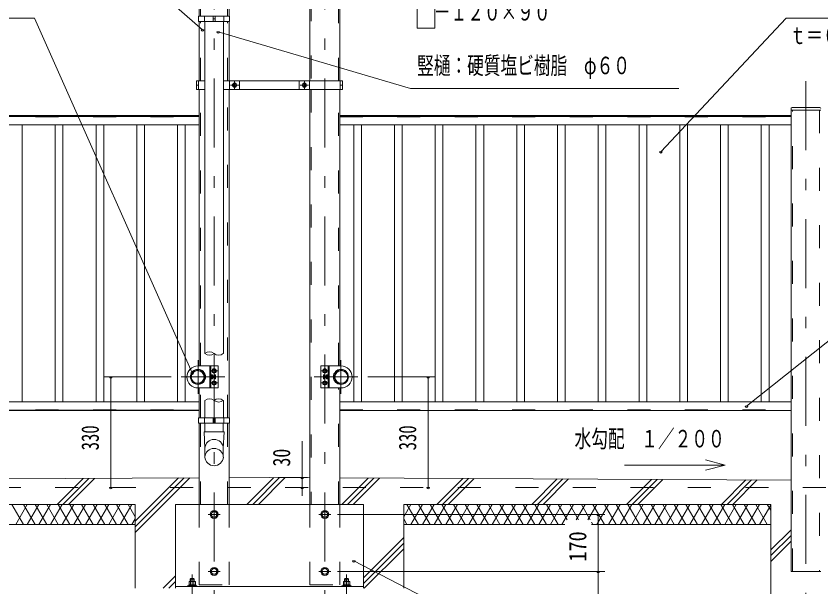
# Model space of a CAD drawing. Units: millimetres, scale not verified. Extents: x -34086 to 34091, y -14700 to 14700.
# Drawn here: x 21273 to 29668, y 496 to 6454 of the extents above; entities that cross this region are included whole.
import ezdxf
from ezdxf.enums import TextEntityAlignment as Align

# ---------------------------------------------------------------- set-up
doc = ezdxf.new("R2010")
doc.units = ezdxf.units.MM
doc.header["$LTSCALE"] = 60
doc.linetypes.add('USER2', pattern=[10, 4, -6])
doc.linetypes.add('USER3', pattern=[24, 12, -5, 2, -5])
for name, color, linetype, lineweight in [('0-6_2-02BOLD', 7, 'Continuous', 18), ('0-7_2-12HIDDEN', 3, 'USER2', 18), ('0-8_2-22CENTER', 3, 'USER3', 18), ('0-9_2-42THIN', 4, 'Continuous', 18), ('0-A_2-52DIM', 3, 'Continuous', 18), ('0-B_2-62HATCH', 2, 'Continuous', 18)]:
    doc.layers.add(name, color=color, linetype=linetype, lineweight=lineweight)
doc.styles.add('ＭＳ ゴシック', font='')
doc.styles.get('ＭＳ ゴシック').set_extended_font_data('MS Gothic')

msp = doc.modelspace()

# ---------------------------------------------------------------- linework, layer by layer
at = {"layer": '0-6_2-02BOLD'}
for p, q in [((23182.32, 6453.9), (23182.32, 7241.41)), ((24337.33, 5778.4), (24337.33, 7241.41)), ((24649.18, 7241.41), (24649.18, 5778.4)), ((23494.17, 6543.06), (23494.17, 6453.9)), ((23182.32, 6397.9), (23182.32, 5778.4)), ((23236.39, 6453.9), (23236.39, 6397.9)), ((23241.99, 6397.9), (23241.99, 2932.9)), ((23327.57, 6453.9), (23327.57, 6397.9)), ((23327.57, 6425.9), (23348.92, 6425.9)), ((23348.92, 6397.9), (23348.92, 6453.9)), ((23434.51, 2932.9), (23434.51, 6397.9)), ((23440.07, 6397.9), (23440.07, 6453.9)), ((23494.17, 5778.4), (23494.17, 6397.9)), ((23155.38, 5732.91), (23176.73, 5732.91)), ((23176.73, 5778.4), (23176.73, 5687.41)), ((23499.77, 5687.41), (23499.77, 5778.4)), ((23604.77, 5687.41), (23604.77, 5778.4)), ((24226.72, 5778.4), (24226.72, 5687.41)), ((24331.71, 5687.41), (24331.71, 5778.4)), ((24654.77, 5778.4), (24654.77, 5687.41)), ((24654.77, 5732.91), (24676.11, 5732.91)), ((23241.99, 5687.41), (23155.38, 5687.41)), ((23182.31, 5687.41), (23182.31, 2803.4)), ((23494.16, 2260.9), (23494.16, 5687.41)), ((24337.32, 1357.9), (24337.32, 5687.41)), ((24649.17, 5687.41), (24649.17, 2803.4)), ((29356.32, 5470.4), (29668.17, 5470.4)), ((29366.82, 5498.4), (29657.66, 5498.4)), ((18475.17, 5417.9), (23182.32, 5417.9)), ((23182.32, 5406.7), (18475.17, 5406.7)), ((24649.16, 5417.9), (29356.32, 5417.9)), ((29356.32, 5406.7), (24649.16, 5406.7)), ((18475.17, 5319.2), (23182.32, 5319.2)), ((24649.16, 5319.2), (29356.32, 5319.2)), ((23303.24, 2803.4), (23303.24, 2572.4)), ((24528.24, 2572.4), (24528.24, 2803.4)), ((23303.24, 2698.01), (23318.97, 2698.01)), ((23320.74, 2698.4), (23338.25, 2698.4)), ((23338.25, 2698.01), (23350.47, 2698.01)), ((24481.01, 2698.01), (24493.24, 2698.01)), ((24493.24, 2698.4), (24510.75, 2698.4)), ((24528.24, 2708.11), (24512.51, 2708.11)), ((24512.51, 2698.01), (24528.24, 2698.01)), ((24587.04, 2698.4), (24587.04, 2677.41)), ((23244.44, 2677.4), (23248.29, 2677.4)), ((23318.97, 2677.8), (23303.24, 2677.8)), ((23303.24, 2667.7), (23318.97, 2667.7)), ((23338.25, 2677.4), (23320.74, 2677.4)), ((23350.47, 2677.8), (23338.25, 2677.8)), ((24493.24, 2677.8), (24481.01, 2677.8)), ((24510.75, 2677.4), (24493.24, 2677.4)), ((24528.24, 2677.8), (24512.51, 2677.8)), ((24583.2, 2677.4), (24587.04, 2677.4)), ((23182.32, 2572.4), (23182.32, 2260.9)), ((24649.17, 2572.4), (24649.17, 1357.9)), ((23241.98, 2260.9), (23241.98, 2442.9)), ((23434.51, 2260.9), (23434.51, 2442.9)), ((23182.32, 2426.8), (18475.17, 2426.8)), ((24649.17, 2426.8), (29356.32, 2426.8)), ((18475.17, 2339.3), (23182.32, 2339.3)), ((23182.32, 2337.9), (18475.17, 2337.9)), ((29356.32, 2337.9), (24649.17, 2337.9)), ((23182.31, 1357.9), (23182.31, 2204.9)), ((23236.38, 2204.9), (23236.38, 2260.9)), ((23241.96, 2204.9), (23241.96, 2115.78)), ((23327.56, 2204.9), (23327.56, 2260.9)), ((23348.92, 2232.9), (23327.56, 2232.9)), ((23348.92, 2260.9), (23348.92, 2204.9)), ((23434.46, 2204.9), (23434.46, 2115.78)), ((23440.06, 2204.9), (23440.06, 2260.9)), ((23494.16, 1357.9), (23494.16, 2204.9)), ((18475.17, 1610.83), (23182.32, 1634.25)), ((29356.32, 1610.83), (24649.17, 1634.25)), ((22935.74, 482.9), (22935.74, 1357.9)), ((22515.74, 1147.9), (19140.07, 1147.9)), ((26995.73, 1147.9), (25315.74, 1147.9)), ((29144.83, 1147.9), (27275.74, 1147.9)), ((23061.75, 498.65), (23061.75, 506.7)), ((23089.74, 577.73), (23131.74, 577.73)), ((23093.56, 549.04), (23093.56, 517.2)), ((23100.24, 506.7), (23110.74, 517.2)), ((23121.24, 517.2), (23110.74, 506.7)), ((23127.92, 517.2), (23127.92, 549.04)), ((23148.37, 517.2), (23148.37, 506.7)), ((24671.74, 506.7), (24671.74, 498.65)), ((24703.56, 549.04), (24703.56, 517.2)), ((24710.25, 517.2), (24720.74, 506.7)), ((24731.24, 506.7), (24720.74, 517.2)), ((24737.92, 517.2), (24737.92, 549.04)), ((24758.37, 506.7), (24758.37, 517.2)), ((24895.74, 498.65), (22935.74, 498.65))]:
    msp.add_line(p, q, dxfattribs=at)
for points in [[(23499.77, 6397.9), (23499.77, 6453.9), (23176.72, 6453.9), (23176.72, 6397.9)], [(23534.34, 5722.81), (23551.83, 5712.69), (23569.34, 5722.81), (23569.34, 5743.01), (23551.83, 5753.12), (23534.34, 5743.01)], [(24262.15, 5722.81), (24262.15, 5743.01), (24279.64, 5753.12), (24297.16, 5743.01), (24297.16, 5722.81), (24279.64, 5712.69)], [(23320.74, 2740.8), (23320.74, 2761.01), (23338.25, 2771.11), (23355.75, 2761.01), (23355.75, 2740.8), (23338.25, 2730.69)], [(24510.75, 2761.01), (24493.24, 2771.11), (24475.74, 2761.01), (24475.74, 2740.8), (24493.24, 2730.69), (24510.75, 2740.8)], [(23352.24, 2705.05), (23350.47, 2708.11), (23338.25, 2708.11), (23338.25, 2667.7), (23350.47, 2667.7), (23352.24, 2670.75)], [(24479.24, 2670.75), (24479.24, 2705.05), (24481.01, 2708.11), (24493.24, 2708.11), (24493.24, 2667.7), (24481.01, 2667.7)], [(23320.74, 2614.8), (23320.74, 2635), (23338.25, 2645.11), (23355.75, 2635), (23355.75, 2614.8), (23338.25, 2604.69)], [(24510.75, 2635), (24493.24, 2645.11), (24475.74, 2635), (24475.74, 2614.8), (24493.24, 2604.69), (24510.75, 2614.8)], [(23176.72, 2204.9), (23176.72, 2260.9), (23499.77, 2260.9), (23499.77, 2204.9)], [(23355.42, 1282.65), (23321.07, 1282.65), (23303.89, 1252.9), (23321.07, 1223.15), (23355.42, 1223.15), (23372.59, 1252.9)], [(24510.42, 1282.65), (24476.07, 1282.65), (24458.89, 1252.9), (24476.07, 1223.15), (24510.42, 1223.15), (24527.59, 1252.9)], [(23321.07, 628.15), (23355.42, 628.15), (23372.59, 657.9), (23355.42, 687.65), (23321.07, 687.65), (23303.89, 657.9)], [(24476.07, 628.15), (24510.42, 628.15), (24527.59, 657.9), (24510.42, 687.65), (24476.07, 687.65), (24458.89, 657.9)]]:
    msp.add_lwpolyline(points, close=True, dxfattribs=at)
for points in [[(23155.38, 5687.41), (23155.38, 5778.4), (23241.99, 5778.4)], [(23434.51, 5778.4), (24676.11, 5778.4), (24676.11, 5687.41), (23434.51, 5687.41)], [(29668.27, 657.9), (29356.32, 657.9), (29356.32, 5487.9)], [(23170.25, 2803.4), (23380.23, 2803.4), (23380.23, 2572.4), (23170.25, 2572.4)], [(24661.24, 2803.4), (24451.25, 2803.4), (24451.25, 2572.4), (24661.24, 2572.4)], [(23248.29, 2698.4), (23244.44, 2698.4), (23244.44, 2677.41), (23240.94, 2680.9), (23240.94, 2694.9), (23244.44, 2698.4)], [(23318.97, 2667.7), (23320.74, 2670.75), (23320.74, 2705.05), (23318.97, 2708.11), (23303.24, 2708.11)], [(24512.51, 2708.11), (24510.75, 2705.05), (24510.75, 2670.75), (24512.51, 2667.7), (24528.24, 2667.7)], [(24587.04, 2677.41), (24590.54, 2680.9), (24590.54, 2694.9), (24587.04, 2698.4), (24583.2, 2698.4)], [(23234.98, 2115.79), (23241.98, 1941.96), (23241.98, 1851.51)], [(23434.48, 1851.51), (23434.48, 1941.96), (23441.48, 2115.79), (23234.98, 2115.79)], [(24337.32, 1635.81), (23915.74, 1637.9), (23494.17, 1635.81)], [(22515.74, 482.9), (22515.74, 1357.9), (18686.64, 1357.9), (18686.64, 272.9), (17951.64, 272.9), (17951.64, 1357.9), (16880.74, 1357.9)], [(22935.74, 1357.9), (24895.74, 1357.9), (24895.74, 482.9)], [(25315.74, 482.9), (25315.74, 1357.9), (29144.83, 1357.9), (29144.83, 272.9), (29879.84, 272.9), (29879.84, 1357.9), (30950.74, 1357.9)], [(23061.75, 506.7), (23159.74, 506.7), (23159.74, 498.65)], [(23148.37, 517.2), (23073.11, 517.2), (23073.11, 506.7)], [(23076.39, 517.2), (23076.39, 549.04), (23081.86, 552.2), (23139.62, 552.2), (23145.09, 549.04), (23145.09, 517.2)], [(23131.74, 552.2), (23131.74, 577.73), (23124.74, 584.73), (23096.74, 584.73), (23089.74, 577.73), (23089.74, 552.2)], [(24671.74, 506.7), (24769.74, 506.7), (24769.74, 498.65)], [(24758.37, 517.2), (24683.11, 517.2), (24683.11, 506.7)], [(24686.39, 517.2), (24686.39, 549.04), (24691.86, 552.2), (24749.62, 552.2), (24755.09, 549.04), (24755.09, 517.2)], [(24741.74, 577.73), (24734.74, 584.73), (24706.74, 584.73), (24699.74, 577.73)], [(24741.74, 552.2), (24741.74, 577.73), (24699.74, 577.73), (24699.74, 552.2)]]:
    msp.add_lwpolyline(points, dxfattribs=at)
for centre, radius in [((23551.83, 5732.91), 21.88), ((23551.83, 5732.91), 17.15), ((24279.64, 5732.91), 21.88), ((24279.64, 5732.91), 17.15), ((23338.25, 2750.9), 21.88), ((24493.24, 2750.9), 21.88), ((23170.25, 2687.9), 78.75), ((23166.22, 2687.9), 74.72), ((23166.22, 2687.9), 66.67), ((23338.25, 2750.9), 17.15), ((24493.24, 2750.9), 17.15), ((24661.24, 2687.9), 78.75), ((24665.27, 2687.9), 74.72), ((24665.27, 2687.9), 66.67), ((23338.25, 2624.9), 21.88), ((23338.25, 2624.9), 17.15), ((24493.24, 2624.9), 21.88), ((24493.24, 2624.9), 17.15), ((23338.25, 1252.9), 42), ((23338.25, 1252.9), 28.88), ((24493.24, 1252.9), 42), ((24493.24, 1252.9), 28.88), ((23338.25, 657.9), 42), ((23338.25, 657.9), 28.88), ((24493.24, 657.9), 42), ((24493.24, 657.9), 28.88)]:
    msp.add_circle(centre, radius, dxfattribs=at)
for centre, radius, start, end in [((29366.82, 5487.9), 10.5, 90, 180), ((29657.66, 5487.9), 10.5, 0, 90), ((23170.25, 2687.9), 115.5, 90, 270), ((24661.24, 2687.9), 115.5, 270, 90), ((23312.63, 2703.06), 8.11, 321.46857, 360), ((23290.96, 2687.9), 29.79, 340.17088, 19.83133), ((23344.13, 2703.06), 8.11, 321.45377, 0), ((23322.46, 2687.91), 29.79, 340.16867, 19.82912), ((24509.02, 2687.91), 29.79, 160.17088, 199.83133), ((24487.35, 2703.06), 8.11, 180, 218.54623), ((24540.52, 2687.9), 29.79, 160.16867, 199.82912), ((24518.85, 2703.06), 8.11, 180, 218.53143), ((23312.63, 2672.75), 8.11, 0, 38.54623), ((23344.13, 2672.75), 8.11, 0, 38.53143), ((24487.36, 2672.75), 8.11, 141.46857, 180), ((24518.85, 2672.75), 8.11, 141.45377, 180), ((23338.25, 1938.53), 96.43, 3.55867, 176.44133), ((23338.25, 1845.52), 96.43, 3.55867, 176.44133), ((23338.25, 1857.5), 96.44, 183.56303, 356.43697), ((23084.98, 538.96), 13.24, 49.5701, 90), ((23110.74, 503.98), 48.23, 69.13593, 110.86406), ((23136.51, 538.96), 13.24, 90, 130.42989), ((24694.98, 538.96), 13.24, 49.57011, 90), ((24720.74, 503.98), 48.23, 69.13594, 110.86407), ((24746.51, 538.96), 13.24, 90, 130.4299)]:
    msp.add_arc(centre, radius, start, end, dxfattribs=at)
at = {"layer": '0-7_2-12HIDDEN'}
for p, q in [((23197.02, 6453.9), (23197.02, 7241.41)), ((24352.03, 7241.41), (24352.03, 5778.4)), ((24634.48, 5778.4), (24634.48, 7241.41)), ((23479.47, 6453.9), (23479.47, 6537.72)), ((23197.02, 5778.4), (23197.02, 6397.9)), ((23479.47, 5778.4), (23479.47, 6397.9)), ((23197.02, 2803.4), (23197.02, 5687.41)), ((23479.46, 2260.9), (23479.46, 5687.41)), ((24352.03, 5687.41), (24352.03, 1357.9)), ((24634.47, 2803.4), (24634.47, 5687.41)), ((29371.02, 657.9), (29371.02, 5470.4)), ((29653.47, 5470.4), (29653.47, 657.9)), ((23182.32, 5412.3), (18475.17, 5412.3)), ((18475.17, 5402.5), (23182.32, 5402.5)), ((29356.32, 5412.3), (24649.16, 5412.3)), ((24649.16, 5402.5), (29356.32, 5402.5)), ((23292.04, 2572.4), (23292.04, 2803.4)), ((24539.45, 2572.4), (24539.45, 2803.4)), ((23197.02, 2260.9), (23197.02, 2572.4)), ((24634.47, 1357.9), (24634.47, 2572.4)), ((18475.17, 2343.5), (23182.32, 2343.5)), ((24649.17, 2343.5), (29356.32, 2343.5)), ((23197.02, 1357.9), (23197.02, 2204.9)), ((23479.46, 1357.9), (23479.46, 2204.9)), ((16880.74, 1532.9), (30950.74, 1532.9)), ((23182.32, 517.9), (23182.32, 1357.9))]:
    msp.add_line(p, q, dxfattribs=at)
for points in [[(23182.32, 517.9), (23494.17, 517.9), (23494.17, 1357.9)], [(24337.32, 1357.9), (24337.32, 517.9), (24649.17, 517.9), (24649.17, 1357.9)]]:
    msp.add_lwpolyline(points, dxfattribs=at)
at = {"layer": '0-8_2-22CENTER'}
for p, q in [((23338.25, 7241.41), (23338.25, -1827.1)), ((24493.24, 7241.41), (24493.24, -1827.1)), ((23508.08, 5732.91), (23595.59, 5732.91)), ((23551.83, 5689.16), (23551.83, 5776.65)), ((24323.41, 5732.91), (24235.89, 5732.91)), ((24279.64, 5776.65), (24279.64, 5689.16)), ((29512.24, 5775.85), (29512.24, 132.9)), ((23170.25, 2512.9), (23170.25, 2862.9)), ((24661.24, 2512.9), (24661.24, 2862.9)), ((23450.24, 2687.9), (22995.24, 2687.9)), ((23294.49, 2750.9), (23381.99, 2750.9)), ((24836.24, 2687.9), (24381.25, 2687.9)), ((24537, 2750.9), (24449.49, 2750.9)), ((23384.28, 2624.9), (23294.49, 2624.9)), ((24447.2, 2624.9), (24537, 2624.9)), ((23401.24, 1252.9), (23275.24, 1252.9)), ((24556.24, 1252.9), (24430.24, 1252.9)), ((23110.74, -1053.6), (23110.74, 626.73)), ((23275.24, 657.9), (23401.24, 657.9)), ((24430.24, 657.9), (24556.24, 657.9)), ((24720.74, -1053.6), (24720.74, 626.73))]:
    msp.add_line(p, q, dxfattribs=at)
at = {"layer": '0-9_2-42THIN'}
for p, q in [((21336.24, 2426.8), (21336.24, 5319.2)), ((21680.99, 5319.2), (21680.99, 2426.8)), ((21761.49, 2426.8), (21761.49, 5319.2)), ((22106.24, 5319.2), (22106.24, 2426.8)), ((22186.74, 2426.8), (22186.74, 5319.2)), ((22531.49, 5319.2), (22531.49, 2426.8)), ((22611.99, 2426.8), (22611.99, 5319.2)), ((22956.74, 5319.2), (22956.74, 2426.8)), ((23037.24, 2426.8), (23037.24, 5319.2)), ((24794.24, 5319.2), (24794.24, 2426.8)), ((24874.74, 2426.8), (24874.74, 5319.2)), ((25219.49, 5319.2), (25219.49, 2426.8)), ((25299.99, 2426.8), (25299.99, 5319.2)), ((25644.74, 5319.2), (25644.74, 2426.8)), ((25725.24, 2426.8), (25725.24, 5319.2)), ((26069.99, 5319.2), (26069.99, 2426.8)), ((26150.49, 2426.8), (26150.49, 5319.2)), ((26495.24, 5319.2), (26495.24, 2426.8)), ((26575.75, 2426.8), (26575.75, 5319.2)), ((26920.49, 5319.2), (26920.49, 2426.8)), ((27001, 2426.8), (27001, 5319.2)), ((27345.74, 5319.2), (27345.74, 2426.8)), ((27426.25, 2426.8), (27426.25, 5319.2)), ((27770.99, 5319.2), (27770.99, 2426.8)), ((27851.49, 2426.8), (27851.49, 5319.2)), ((28196.24, 5319.2), (28196.24, 2426.8)), ((28276.75, 2426.8), (28276.75, 5319.2)), ((28621.49, 5319.2), (28621.49, 2426.8)), ((28702, 2426.8), (28702, 5319.2)), ((29046.74, 5319.2), (29046.74, 2426.8)), ((29127.25, 2426.8), (29127.25, 5319.2)), ((23241.64, 2695.6), (23248.61, 2695.6)), ((23338.25, 2695.6), (23320.74, 2695.6)), ((24493.24, 2695.6), (24510.75, 2695.6)), ((24589.84, 2695.6), (24582.86, 2695.6)), ((23248.61, 2680.2), (23241.64, 2680.2)), ((23320.74, 2680.2), (23338.25, 2680.2)), ((24510.75, 2680.2), (24493.24, 2680.2)), ((24582.86, 2680.2), (24589.84, 2680.2)), ((23094.99, 552.2), (23094.99, 582.98)), ((23126.49, 582.98), (23126.49, 552.2)), ((24704.99, 582.98), (24704.99, 552.2)), ((24736.49, 552.2), (24736.49, 582.98))]:
    msp.add_line(p, q, dxfattribs=at)
for centre, start, end in [((23290.12, 2875.49), 50.03191, 129.96809), ((23290.12, 2990.32), 230.03191, 309.96809), ((23386.37, 2990.32), 230.03349, 309.96651), ((23290.12, 2385.48), 50.03349, 129.96651), ((23386.37, 2385.49), 50.03191, 129.96809), ((23386.37, 2500.32), 230.03191, 309.96809)]:
    msp.add_arc(centre, 74.92, start, end, dxfattribs=at)
at = {"layer": '0-A_2-52DIM'}
for p, q in [((21465.75, 6432.9), (19505.74, 6432.9)), ((23109.91, 2728.79), (21465.74, 6432.9)), ((29305.75, 6432.9), (27998.81, 5038.52)), ((32700.74, 6432.9), (29305.75, 6432.9)), ((23232.31, 6309.67), (23204.31, 6309.67)), ((23395.61, 6288.17), (23367.61, 6288.17)), ((28012.81, 5038.52), (27984.81, 5038.52)), ((30285.75, 3492.9), (28890.91, 2381.95)), ((22890.24, 2687.9), (22190.25, 2687.9)), ((22274.24, 2687.9), (22246.24, 2687.9)), ((22260.24, 2687.9), (22260.24, 1532.9)), ((23123.91, 2728.79), (23095.91, 2728.79)), ((25641.24, 2687.9), (24941.24, 2687.9)), ((25585.24, 2687.9), (25557.24, 2687.9)), ((25571.24, 1532.9), (25571.24, 2687.9)), ((28904.91, 2381.95), (28876.91, 2381.95)), ((24256.69, 1445.03), (24256.69, 2015.9)), ((28668.49, 1767.69), (28465.64, 1713.33)), ((24312.42, 1637.9), (24005.47, 1637.9)), ((24270.69, 1637.9), (24242.69, 1637.9)), ((22274.24, 1532.9), (22246.24, 1532.9)), ((24270.69, 1532.9), (24242.69, 1532.9)), ((25585.24, 1532.9), (25557.24, 1532.9)), ((27415.74, 1252.9), (24626.24, 1252.9)), ((27359.74, 1252.9), (27331.74, 1252.9)), ((27345.74, 104.9), (27345.74, 1252.9)), ((24808.74, 767.96), (24780.74, 767.96)), ((24626.24, 657.9), (27415.74, 657.9)), ((27359.74, 657.9), (27331.74, 657.9))]:
    msp.add_line(p, q, dxfattribs=at)
for points in [[(23218.31, 6309.67), (21955.75, 7412.9), (19995.75, 7412.9)], [(25455.74, 6585.42), (25455.74, 6327.9), (25640.05, 6327.9), (25640.05, 6585.42)], [(28185.75, 5697.9), (25385.74, 5697.9), (23381.61, 6288.17)], [(28465.64, 1822.04), (28668.49, 1767.69), (27618.49, 1767.69)], [(24794.74, 767.96), (27100.75, -427.1), (29900.74, -427.1)]]:
    msp.add_lwpolyline(points, dxfattribs=at)
for centre in [(23218.31, 6309.67), (23381.61, 6288.17), (27998.81, 5038.52), (22260.24, 2687.9), (23109.91, 2728.79), (25571.24, 2687.9), (28890.91, 2381.95), (24256.69, 1637.9), (22260.24, 1532.9), (24256.69, 1532.9), (25571.24, 1532.9), (27345.74, 1252.9), (24794.74, 767.96), (27345.74, 657.9)]:
    msp.add_arc(centre, 14, 180, 0, dxfattribs=at)
at = {"layer": '0-B_2-62HATCH'}
for p, q in [((21971.78, 1628.23), (21701.46, 1357.9)), ((21760.85, 1357.9), (22031.47, 1628.53)), ((21820.24, 1357.9), (22091.17, 1628.83)), ((23086.07, 1633.77), (22515.74, 1063.45)), ((22515.74, 1122.85), (23026.37, 1633.48)), ((22966.68, 1633.18), (22515.74, 1182.24)), ((23961.12, 1637.68), (23681.35, 1357.9)), ((23740.74, 1357.9), (24020.23, 1637.38)), ((24079.33, 1637.09), (23800.14, 1357.9)), ((24946.17, 1632.78), (24671.3, 1357.9)), ((24730.69, 1357.9), (25005.27, 1632.48)), ((25064.38, 1632.19), (24790.09, 1357.9)), ((25661.25, 1357.9), (25931.22, 1627.88)), ((25990.32, 1627.58), (25720.64, 1357.9)), ((25780.04, 1357.9), (26049.42, 1627.29)), ((26651.19, 1357.9), (26916.27, 1622.97)), ((26710.59, 1357.9), (26975.37, 1622.68)), ((27034.48, 1622.39), (26769.99, 1357.9)), ((27641.15, 1357.9), (27901.31, 1618.07)), ((27960.42, 1617.78), (27700.54, 1357.9)), ((27759.94, 1357.9), (28019.52, 1617.49)), ((28631.09, 1357.9), (28886.37, 1613.17)), ((28945.46, 1612.88), (28690.49, 1357.9)), ((28749.89, 1357.9), (29004.57, 1612.59)), ((21228.17, 1357.9), (21349.42, 1147.9)), ((21389.83, 1357.9), (21268.59, 1147.9)), ((21470.66, 1147.9), (21349.42, 1357.9)), ((21389.83, 1147.9), (21511.07, 1357.9)), ((21470.66, 1357.9), (21591.9, 1147.9)), ((21632.31, 1357.9), (21511.08, 1147.9)), ((21713.14, 1147.9), (21591.9, 1357.9)), ((21632.31, 1147.9), (21753.57, 1357.9)), ((21713.14, 1357.9), (21834.4, 1147.9)), ((21874.8, 1357.9), (21753.57, 1147.9)), ((21955.63, 1147.9), (21834.4, 1357.9)), ((21874.8, 1147.9), (21996.05, 1357.9)), ((21955.63, 1357.9), (22076.88, 1147.9)), ((22117.29, 1357.9), (21996.05, 1147.9)), ((22198.11, 1147.9), (22076.88, 1357.9)), ((22117.29, 1147.9), (22238.54, 1357.9)), ((22198.11, 1357.9), (22319.36, 1147.9)), ((22359.77, 1357.9), (22238.54, 1147.9)), ((22440.6, 1147.9), (22319.36, 1357.9)), ((22359.77, 1147.9), (22481.02, 1357.9)), ((22440.6, 1357.9), (22515.74, 1227.77)), ((25315.74, 1227.79), (25390.87, 1357.9)), ((25350.45, 1357.9), (25471.7, 1147.9)), ((25512.11, 1357.9), (25390.87, 1147.9)), ((25592.93, 1147.9), (25471.7, 1357.9)), ((25512.11, 1147.9), (25633.35, 1357.9)), ((25714.18, 1147.9), (25592.93, 1357.9)), ((25754.59, 1357.9), (25633.35, 1147.9)), ((25714.18, 1357.9), (25835.42, 1147.9)), ((25875.84, 1357.9), (25754.59, 1147.9)), ((25956.67, 1147.9), (25835.42, 1357.9)), ((25875.84, 1147.9), (25997.08, 1357.9)), ((25956.67, 1357.9), (26077.91, 1147.9)), ((26118.33, 1357.9), (25997.08, 1147.9)), ((26199.15, 1147.9), (26077.92, 1357.9)), ((26118.33, 1147.9), (26239.56, 1357.9)), ((26199.15, 1357.9), (26320.39, 1147.9)), ((26360.81, 1357.9), (26239.56, 1147.9)), ((26441.64, 1147.9), (26320.4, 1357.9)), ((26360.81, 1147.9), (26482.05, 1357.9)), ((26441.64, 1357.9), (26562.89, 1147.9)), ((26603.3, 1357.9), (26482.06, 1147.9)), ((26684.13, 1147.9), (26562.89, 1357.9)), ((26603.3, 1147.9), (26724.55, 1357.9)), ((26805.38, 1147.9), (26684.13, 1357.9)), ((26845.79, 1357.9), (26724.55, 1147.9)), ((26805.38, 1357.9), (26926.61, 1147.9)), ((26967.03, 1357.9), (26845.79, 1147.9)), ((27019.91, 1196.31), (26926.61, 1357.9)), ((26967.03, 1147.9), (27088.27, 1357.9)), ((27047.86, 1357.9), (27141.15, 1196.31)), ((27116.23, 1196.31), (27209.52, 1357.9)), ((27169.1, 1357.9), (27262.39, 1196.31)), ((27237.47, 1196.31), (27330.76, 1357.9)), ((27290.35, 1357.9), (27411.59, 1147.9)), ((27452.01, 1357.9), (27330.76, 1147.9)), ((27532.83, 1147.9), (27411.59, 1357.9)), ((27452.01, 1147.9), (27573.24, 1357.9)), ((27532.83, 1357.9), (27654.07, 1147.9)), ((27694.49, 1357.9), (27573.24, 1147.9)), ((27775.32, 1147.9), (27654.08, 1357.9)), ((27694.49, 1147.9), (27815.73, 1357.9)), ((27775.32, 1357.9), (27896.57, 1147.9)), ((27936.98, 1357.9), (27815.74, 1147.9)), ((28017.81, 1147.9), (27896.57, 1357.9)), ((27936.98, 1147.9), (28058.23, 1357.9)), ((28017.81, 1357.9), (28139.06, 1147.9)), ((28179.47, 1357.9), (28058.23, 1147.9)), ((28260.29, 1147.9), (28139.06, 1357.9)), ((28179.47, 1147.9), (28300.71, 1357.9)), ((28260.29, 1357.9), (28381.54, 1147.9)), ((28421.95, 1357.9), (28300.71, 1147.9)), ((28502.78, 1147.9), (28381.54, 1357.9)), ((28421.95, 1147.9), (28543.2, 1357.9)), ((28502.79, 1357.9), (28624.03, 1147.9)), ((28664.44, 1357.9), (28543.2, 1147.9)), ((28624.03, 1357.9), (28745.27, 1147.9)), ((28664.44, 1147.9), (28785.69, 1357.9)), ((28866.51, 1147.9), (28745.27, 1357.9)), ((28785.69, 1147.9), (28906.92, 1357.9)), ((28866.51, 1357.9), (28987.76, 1147.9)), ((29028.17, 1357.9), (28906.93, 1147.9)), ((28987.76, 1357.9), (29109, 1147.9)), ((29028.17, 1147.9), (29144.83, 1349.97)), ((29109, 1357.9), (29144.83, 1295.84)), ((22515.74, 1208.04), (22481.02, 1147.9)), ((25350.45, 1147.9), (25315.74, 1208.02)), ((27290.35, 1147.9), (27275.74, 1173.2)), ((29144.83, 881.71), (29356.32, 1093.18)), ((24895.74, 592.4), (25315.74, 1012.4)), ((29356.32, 1033.78), (29144.83, 822.3)), ((25315.74, 953), (24895.74, 533)), ((29144.83, 762.9), (29356.32, 974.38)), ((24905.04, 482.9), (25315.74, 893.6)), ((22806.34, 482.9), (22935.74, 612.29)), ((22935.74, 552.9), (22865.75, 482.9))]:
    msp.add_line(p, q, dxfattribs=at)

# ---------------------------------------------------------------- texts
at = {"layer": '0-A_2-52DIM', "color": 7, "style": 'ＭＳ ゴシック', "width": 0.7}
for s, p in [('\u3000－１２０×９０', (25455.74, 6352.77)), ('ｔ＝０．５\u3000角リブ', (29340.75, 6107.78)), ('竪樋：硬質塩ビ樹脂\u3000φ６０', (25455.74, 5792.78)), ('水勾配\u3000１／２００', (27098.34, 1897.56))]:
    msp.add_text(s, height=182.3, dxfattribs=at).set_placement(p, align=Align.BOTTOM_LEFT)
at = {"layer": '0-A_2-52DIM', "color": 7, "style": 'ＭＳ ゴシック'}
for s, width, p in [('330', 0.7, (22190.25, 1921.65)), ('330', 0.7, (25501.25, 1921.65)), ('30', 0.75, (24186.69, 1752.26)), ('170', 0.85, (27275.74, 760.12))]:
    msp.add_text(s, height=182.3, rotation=90, dxfattribs=dict(at, width=width)).set_placement(p, align=Align.BOTTOM_LEFT)

doc.saveas('drawing.dxf')
